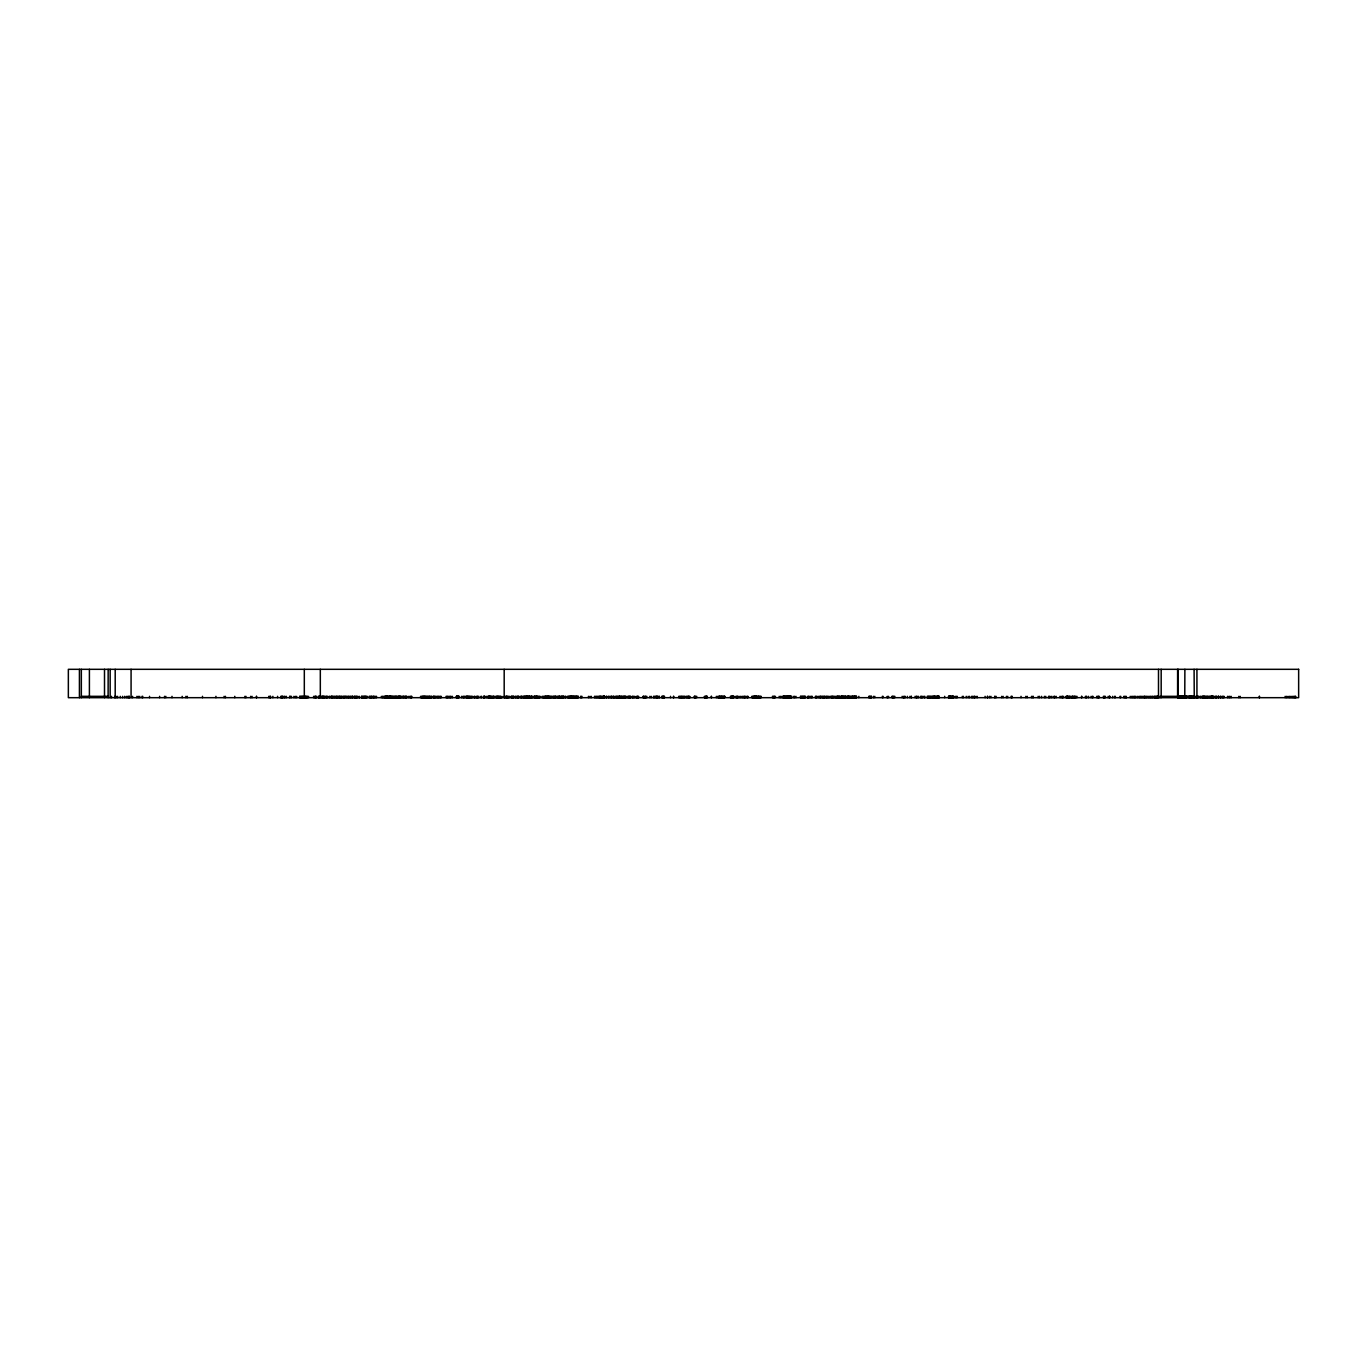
<?xml version="1.0" encoding="UTF-8"?>
<svg xmlns="http://www.w3.org/2000/svg" width="1367" height="1367" viewBox="0 0 1367 1367"><rect width="100%" height="100%" fill="white"/><g stroke="black" fill="none" stroke-linecap="round" stroke-linejoin="round"><path stroke-width="1.5" d="M81.337 696.333L108.164 696.333L108.113 697.683L108.164 669.317M1160.805 696.333L1194.092 696.333M1295.694 696.333L1295.967 697.683M1295.284 696.333L1295.284 697.683M1294.686 696.333L1294.686 697.683M1293.917 696.333L1293.917 697.683M1292.994 696.333L1292.994 697.683M1291.935 696.333L1291.935 697.683M1290.738 696.333L1290.738 697.683M1289.457 696.333L1289.457 697.683M1288.073 696.333L1288.073 697.683M1286.637 696.333L1286.637 697.683M1285.168 696.333L1285.168 697.683M1259.537 696.333L1259.537 697.683M1259.263 696.333L1259.263 697.683M1240.177 696.333L1240.177 697.683M1238.827 696.333L1238.827 697.683M1231.154 696.333L1231.154 697.683M1229.804 696.333L1229.804 697.683M1228.882 696.333L1228.882 697.683M1227.532 696.333L1227.532 697.683M1223.943 696.333L1223.943 697.683M1223.653 696.333L1223.67 697.683M1222.32 696.333L1222.337 697.683M1222.064 696.333L1222.064 697.683M1220.663 696.333L1220.663 697.683M1220.406 696.333L1220.406 697.683M1218.8 696.333L1218.8 697.683M1218.544 696.333L1218.544 697.683M1218.39 696.333L1218.39 697.683M1217.057 696.333L1217.057 697.683M1216.237 696.333L1216.237 697.683M1215.981 696.333L1215.981 697.683M1215.844 696.333L1215.844 697.683M1214.733 696.333L1214.733 697.683M1213.537 696.333L1213.537 697.683M1213.281 696.333L1213.281 697.683M1212.905 696.333L1212.922 697.683M1212.632 696.333L1212.666 697.683M1212.444 696.333L1212.444 697.683M1212.068 696.333L1212.119 697.683M1211.914 696.333L1211.914 697.683M1211.555 696.333L1211.572 697.683M1211.316 696.333L1211.282 697.683M1210.974 696.333L1210.94 697.683L1210.735 696.333M1210.103 696.333L1210.239 697.683M1209.436 696.333L1209.573 697.683M1208.906 696.333L1208.941 697.683M1208.103 696.333L1208.103 697.683M1207.317 696.333L1207.317 697.683M1206.548 696.333L1206.548 697.683M1206.207 696.333L1206.104 697.683M1205.489 696.333L1205.489 697.683M1205.045 696.333L1205.045 697.683M1204.566 696.333L1204.6 697.683M1204.31 696.333L1204.31 697.683M1203.934 696.333L1203.849 697.683M1203.575 696.333L1203.626 697.683M1203.404 696.333L1203.404 697.683M1202.755 696.333L1202.755 697.683M1202.533 696.333L1202.533 697.683M1202.106 696.333L1202.106 697.683M1201.063 696.333L1201.063 697.683M1200.602 696.333L1200.602 697.683M1198.996 696.333L1198.996 697.683L1198.756 696.333M1197.97 696.333L1197.97 697.683M1197.595 696.333L1197.595 697.683M1197.253 696.333L1197.253 697.683M1196.928 669.317L1196.928 697.683L1196.877 696.333M1195.117 696.333L1195.117 697.683M1194.809 696.333L1194.809 697.683M1194.536 696.333L1194.536 697.683M1194.092 669.317L1194.262 697.683M1193.425 696.333L1193.374 697.683M1193.152 696.333L1193.152 697.683M1192.28 696.333L1192.28 697.683M1191.751 696.333L1191.751 697.683M1191.716 696.333L1191.716 697.683M1191.323 696.333L1191.375 697.683M1190.589 696.333L1190.589 697.683M1190.196 696.333L1190.196 697.683M1189.803 696.333L1189.803 697.683M1189.546 696.333L1189.546 697.683M1188.35 696.333L1188.35 697.683M1187.855 696.333L1187.974 697.683M1186.71 696.333L1186.829 697.683M1186.266 696.333L1186.266 697.683M1185.855 696.333L1185.855 697.683M1185.616 696.333L1185.616 697.683M1185.189 696.333L1185.189 697.683M1184.881 669.317L1184.762 697.683M1184.386 696.333L1184.386 697.683M1184.266 696.333L1184.266 697.683M1183.788 697.683L1183.788 696.333L1183.617 697.683M1183.378 696.333L1183.412 697.683M1182.831 696.333L1182.745 697.683L1182.558 696.333M1182.233 696.333L1182.233 697.683M1180.883 696.333L1180.883 697.683M1180.627 696.333L1180.627 697.683M1180.114 696.333L1180.08 697.683M1179.824 696.333L1179.824 697.683M1179.772 697.683L1179.533 696.333L1179.431 697.683M1179.14 696.333L1179.14 697.683M1178.85 696.333L1178.85 697.683M1178.439 696.333L1178.593 697.683M1178.217 669.317L1178.166 697.683M1178.046 696.333L1178.029 697.683M1177.602 669.317L1177.602 697.683M1161.181 669.317L1161.181 697.683M1159.831 696.333L1159.831 697.683M1158.498 669.317L1158.498 697.683M1158.071 696.333L1158.071 697.683M1157.49 696.333L1157.49 697.683M1157.183 696.333L1157.183 697.683M1156.943 696.333L1156.943 697.683M1156.619 696.333L1156.619 697.683M1155.798 696.333L1155.798 697.683M1155.303 696.333L1155.303 697.683M1154.756 696.333L1154.756 697.683M1154.551 696.333L1154.551 697.683M1153.406 696.333L1153.475 697.683M1152.381 696.333L1152.296 697.683M1151.988 696.333L1151.988 697.683M1150.98 696.333L1150.98 697.683M1150.296 696.333L1150.296 697.683M1149.374 696.333L1149.425 697.683M1148.212 696.333L1148.451 697.683M1147.699 696.333L1147.699 697.683M1146.469 696.333L1146.469 697.683M1145.854 696.333L1145.854 697.683M1145.136 696.333L1145.136 697.683M1144.367 696.333L1144.367 697.683M1144.094 696.333L1144.094 697.683M1143.889 696.333L1143.889 697.683M1142.163 696.333L1142.163 697.683M1141.855 696.333L1141.855 697.683M1140.659 696.333L1140.659 697.683M1139.907 696.333L1139.753 697.683M1138.95 696.333L1138.95 697.683M1137.634 696.333L1137.6 697.683M1135.977 696.333L1135.977 697.683M1135.037 696.333L1135.037 697.683M1134.627 696.333L1134.627 697.683M1133.294 696.333L1133.294 697.683M1132.679 696.333L1132.679 697.683M1131.346 696.333L1131.346 697.683M1130.201 696.333L1130.201 697.683M1125.109 696.333L1125.109 697.683M1124.904 696.333L1124.836 697.683M1123.777 696.333L1123.777 697.683M1120.769 696.333L1120.598 697.683M1119.966 696.333L1119.966 697.683M1115.335 696.333L1115.335 697.683M1114.601 696.333L1114.601 697.683M1112.67 696.333L1112.67 697.683M1109.765 696.333L1109.765 697.683M1109.679 696.333L1109.577 697.683M1109.423 696.333L1109.423 697.683M1108.159 696.333L1108.159 697.683M1105.39 696.333L1105.39 697.683M1104.57 696.333L1104.57 697.683M1103.391 696.333L1103.391 697.683M1099.324 696.333L1099.341 697.683M1098.384 696.333L1098.384 697.683M1098.145 696.333L1098.145 697.683M1097.838 696.333L1097.838 697.683M1096.744 696.333L1096.744 697.683M1092.968 696.333L1092.968 697.683M1092.421 696.333L1092.421 697.683M1091.088 696.333L1091.088 697.683M1088.542 696.333L1088.542 697.683M1086.731 696.333L1086.731 697.683M1086.184 696.333L1086.184 697.683M1085.381 696.333L1085.381 697.683M1081.844 696.333L1081.844 697.683M1081.502 696.333L1081.502 697.683M1076.974 696.333L1076.974 697.683M1075.932 696.333L1075.932 697.683M1075.658 696.333L1075.658 697.683M1074.718 696.333L1074.718 697.683M1074.342 696.333L1074.342 697.683M1074.137 696.333L1074.137 697.683M1073.573 696.333L1073.573 697.683M1072.77 696.333L1072.77 697.683M1072.497 696.333L1072.497 697.683M1072.309 696.333L1072.309 697.683M1070.566 696.333L1070.6 697.683M1069.848 696.333L1069.848 697.683M1069.575 696.333L1069.575 697.683M1069.097 696.333L1069.097 697.683M1068.464 696.333L1068.464 697.683M1067.917 696.333L1068.071 697.683M1067.73 696.333L1067.73 697.683M1067.473 696.333L1067.473 697.683M1067.285 696.333L1067.285 697.683M1066.79 696.333L1066.79 697.683M1066.414 696.333L1066.209 697.683M1066.123 696.333L1066.123 697.683M1063.629 696.333L1063.629 697.683M1062.501 696.333L1062.501 697.683M1062.244 696.333L1062.244 697.683M1061.151 696.333L1061.151 697.683M1059.938 696.333L1059.938 697.683M1056.161 696.333L1056.161 697.683M1054.777 696.333L1054.777 697.683M1054.538 696.333L1054.538 697.683M1053.154 696.333L1053.154 697.683M1051.377 696.333L1051.377 697.683M1049.959 696.333L1049.959 697.683M1049.275 696.333L1049.275 697.683M1048.574 696.333L1048.574 697.683M1045.755 696.333L1045.755 697.683M1044.388 696.333L1044.388 697.683M1041.603 696.333L1041.603 697.683M1039.518 696.333L1039.518 697.683M1038.151 696.333L1038.151 697.683M1033.127 696.333L1033.127 697.683M1032.888 696.333L1032.888 697.683M1031.521 696.333L1031.521 697.683M1027.215 696.333L1027.215 697.683M1025.848 696.333L1025.848 697.683M1021.029 696.333L1021.029 697.683M1012.058 696.333L1012.058 697.683M1011.802 696.333L1011.802 697.683M1011.067 696.333L1011.067 697.683M1007.718 696.333L1007.718 697.683M1006.437 696.333L1006.437 697.683M1003.105 696.333L1003.105 697.683M1001.703 696.333L1001.703 697.683M996.099 696.333L996.099 697.683M994.988 696.333L994.988 697.683M994.766 696.333L994.766 697.683M990.938 696.333L990.938 697.683M989.571 696.333L989.571 697.683M987.64 696.333L987.64 697.683M987.384 696.333L987.384 697.683M985.111 696.333L985.111 697.683M977.183 696.333L977.302 697.683M975.901 696.333L975.901 697.683M974.534 696.333L974.534 697.683M974.415 696.333L974.415 697.683M973.031 696.333L973.031 697.683M972.86 696.333L972.86 697.683M971.544 696.333L971.544 697.683M969.545 696.333L969.545 697.683M968.161 696.333L968.161 697.683M966.23 696.333L966.23 697.683M963.393 696.333L963.393 697.683M962.3 696.333L962.3 697.683M957.259 696.333L957.259 697.683M956.131 696.333L956.131 697.683M955.875 696.333L955.875 697.683M954.029 696.333L954.063 697.683M953.38 696.333L953.551 697.683M953.295 696.333L953.295 697.683M953.004 696.333L953.072 697.683M952.577 696.333L952.611 697.683M952.491 696.333L952.491 697.683M952.167 696.333L951.996 697.683L951.74 696.333M951.535 697.683L951.398 696.333L951.124 697.683M951.005 696.333L951.005 697.683M950.646 696.333L950.68 697.683M950.492 696.333L950.458 697.683M950.031 696.333L950.031 697.683M949.894 696.333L949.945 697.683M949.638 696.333L949.604 697.683M949.245 696.333L949.228 697.683M948.92 696.333L948.937 697.683M948.698 696.333L948.561 697.683L948.527 696.333M944.682 696.333L944.682 697.683M939.214 696.333L939.214 697.683M939.009 696.333L939.009 697.683M938.77 696.333L938.702 697.683M938.309 696.333L938.309 697.683M938.172 696.333L938.172 697.683M937.899 696.333L937.899 697.683M937.506 696.333L937.454 697.683M937.181 696.333L937.266 697.683M937.113 696.333L937.113 697.683M936.788 697.683L936.617 696.333L936.327 697.683M935.934 696.333L935.814 697.683L935.677 696.333M934.652 696.333L934.601 697.683M934.567 696.333L934.567 697.683M934.174 696.333L934.174 697.683M933.934 696.333L933.934 697.683M933.541 696.333L933.576 697.683M933.251 696.333L933.285 697.683M932.687 696.333L932.687 697.683M932.345 696.333L932.465 697.683M931.781 696.333L931.816 697.683M931.337 696.333L931.405 697.683M930.483 696.333L930.483 697.683M930.209 696.333L930.209 697.683M929.577 696.333L929.577 697.683M929.133 696.333L929.167 697.683M928.671 696.333L928.62 697.683M928.108 696.333L928.108 697.683M927.817 696.333L927.817 697.683M927.219 696.333L927.219 697.683M924.844 696.333L924.844 697.683M924.058 696.333L924.297 697.683M922.896 696.333L922.708 697.683M921.888 696.333L921.888 697.683M921.358 696.333L921.358 697.683M920.538 696.333L920.538 697.683M918.487 696.333L918.487 697.683M917.086 696.333L917.086 697.683M916.881 696.333L916.881 697.683M916.266 696.333L916.266 697.683M915.104 696.333L915.104 697.683M911.328 696.333L911.328 697.683M911.225 696.333L911.225 697.683M909.926 696.333L909.875 697.683M907.363 696.333L907.363 697.683M905.005 696.333L905.005 697.683M904.732 696.333L904.732 697.683M902.169 696.333L902.169 697.683M894.804 696.333L894.804 697.683M894.138 696.333L894.138 697.683M893.386 696.333L893.386 697.683M892.959 696.333L892.959 697.683M892.395 696.333L892.395 697.683M891.985 696.333L891.985 697.683M888.55 696.333L888.67 697.683M883.065 696.333L883.065 697.683M882.33 696.333L882.399 697.683M874.795 696.333L874.795 697.683M873.445 696.333L873.445 697.683M871.411 696.333L871.411 697.683M871.326 696.333L871.138 697.683M870.642 696.333L870.642 697.683M870.164 696.333L870.061 697.683L869.788 696.333M869.292 696.333L869.292 697.683M868.814 696.333L868.797 697.683M858.852 696.333L858.852 697.683M856.579 696.333L856.579 697.683M856.272 696.333L856.272 697.683M856.015 696.333L856.015 697.683M855.229 696.333L855.229 697.683M854.922 696.333L854.922 697.683M854.819 696.333L854.819 697.683M854.392 696.333L854.392 697.683M854.255 696.333L854.255 697.683M853.862 696.333L853.862 697.683M853.469 696.333L853.469 697.683M853.042 696.333L853.042 697.683M852.666 696.333L852.666 697.683M852.444 696.333L852.393 697.683M852.119 696.333L852.119 697.683M851.761 696.333L851.778 697.683M851.265 696.333L851.316 697.683M850.735 697.683L850.599 696.333L850.479 697.683M850.103 696.333L850.086 697.683M849.608 696.333L849.693 697.683M849.232 696.333L849.232 697.683M848.873 696.333L848.975 697.683M848.599 696.333L848.599 697.683L848.446 696.333M848.087 696.333L848.087 697.683M847.813 696.333L847.796 697.683M847.625 696.333L847.489 697.683M847.267 696.333L847.267 697.683M846.378 696.333L846.378 697.683M845.746 696.333L845.746 697.683M845.66 696.333L845.66 697.683M845.25 696.333L845.25 697.683L844.994 696.333M844.345 696.333L844.345 697.683M844.14 696.333L844.14 697.683M843.832 696.333L843.883 697.683M843.524 696.333L843.627 697.683M843.063 696.333L843.063 697.683M842.67 696.333L842.67 697.683M842.397 696.333L842.397 697.683M842.14 696.333L842.277 697.683M841.833 696.333L842.004 697.683M841.491 696.333L841.491 697.683M841.423 696.333L841.423 697.683M841.047 697.683L840.961 696.333L840.825 697.683M839.577 696.333L839.714 697.683M839.287 696.333L839.287 697.683M838.962 696.333L838.962 697.683M838.723 696.333L838.842 697.683M838.091 696.333L838.056 697.683M837.954 696.333L837.954 697.683M837.578 696.333L837.578 697.683M837.373 696.333L837.373 697.683M836.689 696.333L836.689 697.683M835.22 696.333L835.22 697.683M834.195 696.333L834.16 697.683M833.853 696.333L833.87 697.683M833.169 696.333L833.169 697.683M832.52 696.333L832.52 697.683M832.213 696.333L832.213 697.683M831.802 696.333L831.802 697.683M831.426 696.333L831.426 697.683M830.333 696.333L830.077 697.683M829.803 696.333L829.803 697.683M828.368 696.333L828.522 697.683M827.872 696.333L827.872 697.683M827.018 696.333L827.018 697.683M826.779 696.333L826.779 697.683M826.027 696.333L826.027 697.683M825.155 696.333L825.155 697.683M824.404 696.333L824.404 697.683M823.617 696.333L823.737 697.683M822.78 696.333L822.78 697.683M822.404 696.333L822.404 697.683M821.345 696.333L821.345 697.683L821.071 696.333M820.337 696.333L820.337 697.683M820.063 696.333L820.063 697.683M819.756 696.333L819.807 697.683M818.457 696.333L818.457 697.683M816.97 696.333L816.97 697.683M816.731 696.333L816.731 697.683M815.877 696.333L815.877 697.683M815.381 696.333L815.381 697.683M812.306 696.333L812.306 697.683M811.297 696.333L811.297 697.683M810.956 696.333L810.956 697.683M809.811 696.333L809.811 697.683M808.854 696.333L808.854 697.683M808.444 696.333L808.444 697.683M805.539 696.333L805.539 697.683M804.804 696.333L804.804 697.683M804.633 696.333L804.633 697.683M804.189 696.333L804.189 697.683M803.488 696.333L803.488 697.683M803.283 696.333L803.283 697.683M802.583 696.333L802.583 697.683M802.224 696.333L802.224 697.683M801.763 696.333L801.763 697.683M801.233 696.333L801.233 697.683M800.772 696.333L800.772 697.683M800.413 696.333L800.413 697.683M795.953 696.333L795.953 697.683M794.603 696.333L794.603 697.683M793.749 696.333L793.749 697.683M791.801 696.333L791.801 697.683M791.168 696.333L791.168 697.683M790.98 696.333L790.98 697.683M790.587 696.333L790.587 697.683L790.229 696.333M790.177 696.333L790.041 697.683M789.801 696.333L789.801 697.683M789.511 696.333L789.494 697.683M789.323 696.333L789.323 697.683M788.793 696.333L788.793 697.683M788.588 696.333L788.588 697.683M788.281 696.333L788.212 697.683M788.178 696.333L788.007 697.683L787.665 696.333M787.409 696.333L787.409 697.683L787.102 696.333M786.914 696.333L786.845 697.683M786.708 697.683L786.503 696.333L786.384 697.683M786.179 696.333L786.059 697.683M785.905 696.333L785.735 697.683M785.564 696.333L785.547 697.683M785.222 696.333L785.222 697.683M784.931 696.333L784.983 697.683M784.504 696.333L784.726 697.683M784.231 696.333L784.231 697.683M784.06 696.333L784.06 697.683M783.701 696.333L783.701 697.683M783.428 696.333L783.428 697.683M783.103 696.333L783.24 697.683M782.881 696.333L782.881 697.683M781.856 696.333L781.856 697.683M780.54 696.333L780.54 697.683M779.19 696.333L779.19 697.683M775.397 696.333L775.397 697.683M774.457 696.333L774.457 697.683M774.149 696.333L774.149 697.683M773.807 696.333L773.807 697.683M773.107 696.333L773.107 697.683M772.458 696.333L772.458 697.683M760.992 696.333L760.975 697.683M760.787 696.333L760.787 697.683M760.069 696.333L760.069 697.683M759.556 696.333L759.454 697.683M758.958 696.333L758.958 697.683M758.719 696.333L758.719 697.683M758.565 696.333L758.463 697.683M758.019 697.683L758.104 696.333L757.728 697.683M757.455 696.333L757.455 697.683M757.096 696.333L757.096 697.683M756.754 696.333L756.754 697.683M756.464 696.333L756.464 697.683M756.173 696.333L756.224 697.683M755.951 696.333L755.951 697.683M755.609 696.333L755.609 697.683M755.216 696.333L755.216 697.683M755.011 696.333L755.011 697.683M754.772 696.333L754.772 697.683M754.362 696.333L754.362 697.683M754.294 696.333L754.294 697.683M753.217 696.333L753.217 697.683M753.029 696.333L752.961 697.683M752.773 696.333L752.773 697.683M751.765 696.333L751.765 697.683M747.988 696.333L748.039 697.683M747.51 696.333L747.51 697.683M746.707 696.333L746.775 697.683M745.476 696.333L745.476 697.683M744.793 696.333L744.793 697.683M744.434 696.333L744.434 697.683M743.665 696.333L743.665 697.683M742.742 696.333L742.742 697.683M741.82 696.333L741.82 697.683M740.453 696.333L740.384 697.683M739.137 696.333L739.137 697.683M738.043 696.333L738.043 697.683M737.377 696.333L737.377 697.683M737.189 696.333L737.189 697.683M736.505 696.333L736.505 697.683M735.856 696.333L735.856 697.683M734.028 696.333L733.891 697.683M733.618 696.333L733.635 697.683M733.464 696.333L733.259 697.683M733.02 696.333L733.02 697.683M732.746 696.333L732.678 697.683M732.439 696.333L732.456 697.683M732.114 696.333L732.148 697.683M731.943 696.333L731.943 697.683M731.721 696.333L731.721 697.683M731.482 696.333L731.482 697.683M730.764 696.333L730.764 697.683M730.422 696.333L730.422 697.683M724.954 696.333L724.8 697.683M724.493 696.333L724.493 697.683M724.322 696.333L724.322 697.683M723.98 696.333L723.98 697.683M723.553 696.333L723.604 697.683M723.143 696.333L723.143 697.683M722.511 696.333L722.511 697.683M722.254 697.683L722.254 696.333L721.981 697.683M721.759 696.333L721.759 697.683M721.503 696.333L721.503 697.683M721.178 696.333L721.178 697.683M720.802 696.333L720.802 697.683M720.375 696.333L720.375 697.683M719.896 696.333L719.896 697.683M719.657 696.333L719.657 697.683M719.367 696.333L719.452 697.683M718.974 696.333L718.82 697.683M718.649 696.333L718.478 697.683M717.692 696.333L717.692 697.683M716.342 696.333L716.342 697.683M711.541 696.333L711.541 697.683M711.216 696.333L711.216 697.683M707.217 696.333L707.217 697.683M706.944 696.333L706.944 697.683M706.619 696.333L706.619 697.683M706.449 696.333L706.449 697.683M705.833 696.333L705.85 697.683M705.594 696.333L705.594 697.683M705.252 696.333L705.252 697.683M696.709 696.333L696.709 697.683M695.854 696.333L695.854 697.683M695.359 696.333L695.359 697.683M694.914 696.333L694.914 697.683M694.504 696.333L694.504 697.683M694.282 696.333L694.282 697.683M689.925 697.683L689.703 696.333L689.669 697.683M689.241 696.333L689.241 697.683M688.558 696.333L688.558 697.683M688.267 696.333L688.336 697.683M688.028 696.333L688.028 697.683M687.225 696.333L687.225 697.683M686.695 696.333L686.695 697.683M685.841 696.333L685.841 697.683M684.696 696.333L684.696 697.683M684.115 696.333L684.115 697.683M683.671 696.333L683.671 697.683M682.851 696.333L682.851 697.683M682.543 696.333L682.543 697.683M681.535 696.333L681.535 697.683M681.176 696.333L681.176 697.683M680.834 696.333L680.834 697.683M680.134 696.333L680.134 697.683M679.519 696.333L679.519 697.683M678.716 696.333L678.716 697.683M673.743 696.333L673.743 697.683M673.435 696.333L673.435 697.683M670.513 696.333L670.513 697.683M664.482 696.333L664.482 697.683M664.208 696.333L664.208 697.683M663.559 696.333L663.559 697.683M663.234 696.333L663.234 697.683M662.995 696.333L662.995 697.683M662.858 696.333L662.858 697.683M662.192 696.333L662.192 697.683M661.884 696.333L661.884 697.683M659.355 696.333L659.355 697.683M659.048 696.333L659.048 697.683M658.005 696.333L658.005 697.683M657.664 696.333L657.664 697.683M657.322 697.683L657.322 696.333L657.066 697.683M656.638 696.333L656.638 697.683M656.416 696.333L656.416 697.683M656.006 696.333L655.784 697.683L655.716 696.333M654.861 696.333L654.861 697.683M654.178 696.333L654.178 697.683M653.511 696.333L653.511 697.683M651.239 696.333L651.239 697.683M649.855 696.333L649.855 697.683M646.796 696.333L646.796 697.683M645.993 696.333L645.993 697.683M645.446 696.333L645.446 697.683M645.002 696.333L645.002 697.683M643.635 696.333L643.635 697.683M643.344 696.333L643.259 697.683M643.156 696.333L643.156 697.683M637.876 696.333L637.876 697.683M637.466 696.333L637.466 697.683M637.107 696.333L636.971 697.683M634.168 696.333L634.168 697.683M633.861 696.333L633.861 697.683M632.784 696.333L632.784 697.683M632.579 696.333L632.579 697.683M630.905 696.333L630.905 697.683M630.443 696.333L630.443 697.683M629.828 696.333L629.828 697.683M629.555 696.333L629.555 697.683M629.059 696.333L629.179 697.683M628.615 696.333L628.615 697.683M628.137 696.333L627.914 697.683M627.111 696.333L627.094 697.683M625.915 696.333L626.137 697.683M625.454 696.333L625.454 697.683M625.095 696.333L625.095 697.683M624.651 696.333L624.651 697.683M624.309 696.333L624.309 697.683M623.933 696.333L623.933 697.683M622.993 696.333L622.993 697.683M622.703 696.333L622.703 697.683M621.729 696.333L621.848 697.683M621.404 696.333L621.404 697.683M621.131 696.333L621.131 697.683M620.362 696.333L620.413 697.683M620.054 696.333L620.054 697.683M619.764 696.333L619.764 697.683M619.49 696.333L619.49 697.683M619.217 696.333L619.148 697.683M618.14 696.333L618.14 697.683M617.867 696.333L617.867 697.683M617.269 696.333L617.235 697.683M616.671 696.333L616.671 697.683M616.124 696.333L616.124 697.683M615.816 696.333L615.816 697.683M613.561 696.333L613.561 697.683M613.236 696.333L613.236 697.683M613.014 696.333L613.014 697.683M611.886 696.333L611.886 697.683M611.442 696.333L611.442 697.683M611.271 696.333L611.271 697.683M610.143 696.333L610.143 697.683M609.819 696.333L609.819 697.683M608.349 696.333L608.349 697.683M608.161 696.333L608.161 697.683M606.555 696.333L606.555 697.683M606.47 696.333L606.47 697.683M604.88 696.333L604.949 697.683M604.522 696.333L604.795 697.683M604.299 696.333L604.351 697.683M604.094 696.333L604.094 697.683M603.872 696.333L603.872 697.683M603.53 696.333L603.53 697.683M603.103 696.333L603.155 697.683M603.001 696.333L603.001 697.683M602.727 696.333L602.522 697.683M601.48 696.333L601.446 697.683M600.609 696.333L600.609 697.683M600.421 696.333L600.421 697.683M599.805 696.333L599.805 697.683M599.395 696.333L599.395 697.683M599.071 696.333L599.071 697.683M598.233 696.333L598.233 697.683M597.687 696.333L597.687 697.683M596.713 696.333L596.713 697.683M596.063 696.333L596.063 697.683M595.243 696.333L595.243 697.683M594.508 696.333L594.508 697.683M591.313 696.333L591.313 697.683M589.997 696.333L589.997 697.683M588.442 696.333L588.442 697.683M581.949 696.333L581.949 697.683M581.231 696.333L581.231 697.683M580.616 696.333L580.616 697.683M578.292 696.333L578.207 697.683M577.985 696.333L577.985 697.683M577.626 696.333L577.626 697.683M576.994 696.333L577.062 697.683M576.737 696.333L576.737 697.683M576.43 696.333L576.481 697.683M576.037 696.333L576.003 697.683M575.729 696.333L575.729 697.683M575.456 696.333L575.456 697.683M574.841 696.333L574.858 697.683M574.396 696.333L574.396 697.683M574.072 696.333L574.072 697.683M573.918 696.333L573.918 697.683M573.354 696.333L573.269 697.683M573.132 696.333L573.132 697.683M572.876 696.333L572.876 697.683M572.38 696.333L572.38 697.683M572.072 696.333L572.072 697.683M571.799 696.333L571.799 697.683M571.662 696.333L571.662 697.683M571.457 696.333L571.423 697.683M571.116 696.333L571.116 697.683M570.671 696.333L570.671 697.683M570.5 696.333L570.5 697.683M570.073 696.333L570.295 697.683M569.868 696.333L569.868 697.683M569.578 696.333L569.731 697.683M569.082 696.333L569.082 697.683M568.484 696.333L568.484 697.683M567.971 696.333L567.971 697.683M567.732 696.333L567.732 697.683M565.801 696.333L565.801 697.683M565.63 696.333L565.63 697.683M564.4 696.333L564.4 697.683M563.58 696.333L563.58 697.683M563.392 696.333L563.341 697.683M563.033 696.333L563.033 697.683M562.794 696.333L562.794 697.683M562.64 696.333L562.64 697.683M562.042 696.333L561.991 697.683M561.512 696.333L561.547 697.683M561.307 696.333L561.359 697.683M560.863 696.333L560.829 697.683M560.111 696.333L560.333 697.683M559.513 696.333L559.65 697.683M559.479 696.333L559.479 697.683M559.171 696.333L559.171 697.683M558.59 696.333L558.59 697.683M558.351 696.333L558.351 697.683M557.565 696.333L557.565 697.683M556.984 696.333L557.07 697.683M556.113 696.333L556.113 697.683M555.668 696.333L555.703 697.683M555.378 696.333L555.378 697.683M555.07 696.333L555.002 697.683M554.489 696.333L554.592 697.683M554.165 696.333L554.233 697.683M553.515 696.333L553.515 697.683M553.191 696.333L553.139 697.683M552.49 696.333L552.49 697.683M551.482 696.333L551.482 697.683M551.14 696.333L551.004 697.683M550.593 696.333L550.593 697.683M549.927 696.333L549.978 697.683M549.056 696.333L549.107 697.683M548.936 696.333L548.714 697.683L548.577 696.333M548.338 696.333L548.252 697.683M547.877 696.333L548.116 697.683M547.62 696.333L547.62 697.683M547.33 696.333L547.483 697.683M547.09 696.333L547.176 697.683M546.612 696.333L546.612 697.683M546.151 696.333L546.151 697.683L545.963 696.333M545.775 696.333L545.775 697.683M545.33 696.333L545.33 697.683M545.074 696.333L545.16 697.683M544.579 696.333L544.579 697.683M543.126 696.333L543.126 697.683M542.579 696.333L542.46 697.683M540.905 696.333L540.939 697.683M539.213 696.333L539.213 697.683M538.53 696.333L538.53 697.683M537.88 696.333L537.88 697.683M537.59 696.333L537.641 697.683M537.111 696.333L537.111 697.683M536.838 696.333L536.838 697.683M536.616 696.333L536.496 697.683M536.291 696.333L536.342 697.683M535.881 696.333L535.881 697.683L535.779 696.333M535.198 696.333L535.198 697.683M534.873 696.333L534.873 697.683M534.531 696.333L534.531 697.683M534.429 696.333L534.429 697.683M533.728 696.333L533.728 697.683M532.669 696.333L532.669 697.683M531.968 696.333L531.968 697.683M531.643 696.333L531.643 697.683M531.37 696.333L531.37 697.683M531.131 696.333L531.131 697.683M530.755 696.333L530.755 697.683M530.071 696.333L530.071 697.683M529.61 696.333L529.61 697.683M529.49 696.333L529.49 697.683M529.183 696.333L529.268 697.683M528.909 696.333L528.909 697.683M528.516 696.333L528.516 697.683M528.311 696.333L528.311 697.683M527.662 696.333L527.662 697.683M527.406 696.333L527.406 697.683M527.235 696.333L527.235 697.683M526.978 696.333L526.978 697.683M526.585 696.333L526.585 697.683M526.227 696.333L526.227 697.683M526.039 696.333L526.039 697.683M525.782 696.333L525.782 697.683M525.543 696.333L525.543 697.683M524.86 696.333L524.843 697.683M524.432 696.333L524.432 697.683M524.193 696.333L524.193 697.683M523.869 696.333L523.869 697.683M523.458 696.333L523.578 697.683M522.519 696.333L522.519 697.683M521.75 696.333L521.818 697.683M521.476 696.333L521.476 697.683M521.083 696.333L521.083 697.683M520.4 696.333L520.4 697.683M518.982 696.333L518.982 697.683M518.383 696.333L518.383 697.683M518.093 696.333L518.093 697.683M517.785 696.333L517.785 697.683M517.495 696.333L517.495 697.683M516.453 696.333L516.436 697.683M515.786 696.333L515.786 697.683M515.274 696.333L515.274 697.683M513.924 696.333L513.924 697.683M513.582 696.333L513.582 697.683M513.326 696.333L513.326 697.683M512.54 696.333L512.728 697.683M512.386 696.333L512.3 697.683M511.771 696.333L511.771 697.683M511.497 696.333L511.497 697.683M511.036 696.333L511.036 697.683M509.344 696.333L509.344 697.683M508.729 696.333L508.592 697.683M507.943 696.333L507.926 697.683M507.379 696.333L507.379 697.683M506.969 696.333L506.969 697.683M506.627 696.333L506.627 697.683M506.525 696.333L506.525 697.683M505.927 696.333L505.927 697.683M505.346 696.333L505.26 697.683M504.32 696.333L504.32 697.683M504.184 669.317L504.184 697.683M500.442 696.333L500.442 697.683M500.083 696.333L500.083 697.683M499.861 696.333L499.861 697.683M499.092 696.333L499.092 697.683M498.716 696.333L498.716 697.683M498.306 697.683L498.306 696.333L498.101 697.683M497.776 696.333L497.776 697.683M497.554 696.333L497.554 697.683M496.956 696.333L496.956 697.683M496.836 696.333L496.836 697.683M496.392 696.333L496.392 697.683M495.469 696.333L495.469 697.683M494.341 696.333L494.495 697.683M493.812 696.333L493.812 697.683M493.436 696.333L493.436 697.683M493.145 696.333L493.145 697.683M491.83 696.333L491.915 697.683M491.368 696.333L491.368 697.683M490.873 696.333L491.112 697.683M490.463 696.333L490.445 697.683M490.104 696.333L490.104 697.683M489.847 696.333L489.813 697.683M489.608 696.333L489.489 697.683M489.335 696.333L489.266 697.683M489.078 696.333L488.89 697.683M488.754 696.333L488.754 697.683M488.549 696.333L488.549 697.683M488.139 696.333L488.104 697.683M487.25 696.333L487.25 697.683M486.208 696.333L486.208 697.683M484.858 696.333L484.858 697.683M484.448 696.333L484.448 697.683M484.26 696.333L484.26 697.683M483.867 696.333L483.867 697.683M483.593 696.333L483.593 697.683M481.645 696.333L481.645 697.683M480.894 696.333L480.894 697.683M478.826 696.333L478.826 697.683M478.023 696.333L478.023 697.683M477.425 696.333L477.425 697.683M477.015 696.333L477.168 697.683M474.195 696.333L474.195 697.683M472.657 696.333L472.794 697.683M471.735 696.333L471.735 697.683M471.307 696.333L471.307 697.683M470.402 696.333L470.402 697.683M469.975 696.333L469.975 697.683M469.547 696.333L469.547 697.683M468.984 696.333L468.984 697.683M468.539 696.333L468.539 697.683M468.249 696.333L468.249 697.683M467.582 696.333L467.651 697.683M467.377 696.333L467.429 697.683M467.206 696.333L467.206 697.683M466.506 696.333L466.506 697.683M466.215 696.333L466.096 697.683L466.01 696.333M464.934 696.333L464.934 697.683M464.284 696.333L464.148 697.683M463.379 696.333L463.379 697.683M462.883 696.333L462.883 697.683M461.533 696.333L461.533 697.683M459.141 696.333L459.056 697.683L458.919 696.333M458.526 696.333L458.611 697.683M458.355 696.333L458.235 697.683M457.894 696.333L457.979 697.683M457.586 696.333L457.791 697.683M457.347 696.333L457.552 697.683M457.039 696.333L457.142 697.683M456.715 696.333L456.732 697.683M456.493 696.333L456.51 697.683M456.339 696.333L456.236 697.683M452.409 696.333L452.409 697.683M451.059 696.333L451.059 697.683M450.7 696.333L450.597 697.683M449.743 696.333L449.743 697.683M448.94 696.333L448.94 697.683M448.051 696.333L448.051 697.683M447.47 696.333L447.47 697.683M446.701 696.333L446.701 697.683M446.103 696.333L446.103 697.683M441.285 696.333L441.285 697.683M440.362 696.333L440.362 697.683M439.918 696.333L439.918 697.683M439.012 696.333L439.012 697.683M438.397 696.333L438.397 697.683M437.662 696.333L437.662 697.683M437.047 696.333L437.047 697.683M436.039 696.333L436.039 697.683M435.646 696.333L435.646 697.683M434.603 696.333L434.689 697.683M434.279 696.333L434.279 697.683M433.8 696.333L433.8 697.683M433.339 696.333L433.339 697.683M433.014 696.333L433.014 697.683M431.408 696.333L431.408 697.683M431.34 696.333L431.34 697.683M430.332 696.333L430.332 697.683M429.426 696.333L429.426 697.683M429.204 696.333L429.204 697.683M428.589 696.333L428.589 697.683M428.076 696.333L428.076 697.683M427.375 696.333L427.375 697.683M427.119 696.333L427.119 697.683M426.248 696.333L426.248 697.683M426.196 696.333L426.196 697.683M425.376 696.333L425.376 697.683M425.222 696.333L425.222 697.683M424.676 696.333L424.676 697.683M424.351 696.333L424.351 697.683M424.078 696.333L424.078 697.683M423.616 696.333L423.514 697.683M423.36 696.333L423.326 697.683M422.847 696.333L423.001 697.683M422.335 696.333L422.335 697.683M421.993 696.333L421.976 697.683M421.959 697.683L421.72 696.333L421.651 697.683M420.558 696.333L420.558 697.683M411.723 696.333L411.723 697.683M411.467 696.333L411.467 697.683M410.373 696.333L410.373 697.683M410.032 696.333L410.1 697.683M408.75 696.333L408.75 697.683M406.905 696.333L406.905 697.683M406.546 696.333L406.546 697.683M405.948 696.333L405.948 697.683M405.623 696.333L405.623 697.683M405.196 696.333L405.35 697.683M404.598 696.333L404.615 697.683M403.88 696.333L403.88 697.683M403.47 696.333L403.47 697.683L403.248 696.333M402.547 696.333L402.547 697.683M401.83 696.333L401.83 697.683M400.89 696.333L400.89 697.683M400.787 696.333L400.787 697.683M400.377 696.333L400.377 697.683M399.83 696.333L399.83 697.683M399.54 696.333L399.711 697.683M399.198 696.333L399.198 697.683M399.079 696.333L399.079 697.683M398.241 696.333L398.139 697.683M397.985 696.333L397.985 697.683M397.25 696.333L397.284 697.683M396.259 696.333L396.259 697.683M395.849 696.333L395.849 697.683M395.678 696.333L395.678 697.683M395.166 696.333L394.96 697.683M394.448 696.333L394.328 697.683M393.73 696.333L393.73 697.683M392.927 696.333L392.927 697.683M392.756 696.333L392.893 697.683M392.602 696.333L392.602 697.683M391.577 696.333L391.68 697.683M391.338 696.333L391.304 697.683M390.996 696.333L390.996 697.683M390.825 696.333L390.825 697.683M390.535 696.333L390.535 697.683M390.244 696.333L390.244 697.683M389.92 696.333L389.971 697.683M389.732 696.333L389.732 697.683M389.39 696.333L389.458 697.683M389.134 696.333L389.134 697.683M388.911 696.333L388.911 697.683M388.365 696.333L388.604 697.683M387.938 696.333L387.784 697.683M387.75 696.333L387.75 697.683M387.391 696.333L387.357 697.683M387.066 696.333L387.066 697.683M386.929 696.333L386.929 697.683M386.553 696.333L386.571 697.683M386.331 696.333L386.331 697.683M386.007 696.333L386.007 697.683M385.545 696.333L385.545 697.683M385.289 696.333L385.289 697.683M385.05 696.333L385.05 697.683M384.742 696.333L384.742 697.683M384.059 696.333L383.905 697.683M383.05 696.333L383.016 697.683M382.657 696.333L382.657 697.683M381.359 696.333L381.308 697.683M376.54 696.333L376.54 697.683M375.72 696.333L375.72 697.683M374.814 696.333L374.814 697.683M374.028 696.333L374.028 697.683M373.721 696.333L373.721 697.683M373.533 696.333L373.533 697.683M372.268 696.333L372.268 697.683M371.909 696.333L371.909 697.683M371.568 696.333L371.568 697.683M370.918 696.333L370.918 697.683M370.542 696.333L370.542 697.683M369.603 696.333L369.739 697.683M369.158 696.333L369.158 697.683M367.108 696.333L367.108 697.683M366.732 696.333L366.732 697.683M366.031 696.333L366.031 697.683M365.382 696.333L365.382 697.683M365.211 696.333L365.109 697.683M364.75 696.333L364.75 697.683M364.305 696.333L364.305 697.683M363.861 696.333L363.861 697.683M363.126 696.333L363.178 697.683M362.973 696.333L362.99 697.683M362.187 696.333L362.187 697.683M361.828 696.333L361.828 697.683M361.486 696.333L361.486 697.683M357.932 696.333L357.932 697.683M357.197 696.333L357.197 697.683M355.984 696.333L355.984 697.683M355.779 696.333L355.779 697.683M354.976 696.333L354.976 697.683M354.429 696.333L354.429 697.683M354.156 696.333L354.156 697.683M352.789 696.333L352.959 697.683M352.549 696.333L352.566 697.683M352.327 696.333L352.327 697.683M351.49 696.333L351.609 697.683M350.806 696.333L350.806 697.683M350.106 696.333L350.106 697.683M349.832 696.333L349.832 697.683M348.773 696.333L348.773 697.683M348.431 696.333L348.431 697.683M347.696 696.333L347.696 697.683M346.962 696.333L346.962 697.683M346.193 696.333L346.193 697.683M345.851 696.333L345.663 697.683L345.509 696.333M344.501 696.333L344.501 697.683M344.176 696.333L344.176 697.683M343.117 696.333L343.083 697.683M342.246 696.333L342.246 697.683M341.579 696.333L341.579 697.683M341.186 696.333L341.186 697.683M340.229 696.333L340.366 697.683M340.093 696.333L340.212 697.683M339.563 696.333L339.614 697.683M339.187 696.333L339.255 697.683M338.384 696.333L338.384 697.683M337.871 696.333L337.871 697.683M337.171 696.333L337.153 697.683M336.846 696.333L336.846 697.683M336.333 696.333L336.333 697.683M335.906 696.333L335.889 697.683M335.052 696.333L335.052 697.683M334.625 696.333L334.625 697.683M333.753 696.333L333.753 697.683M333.172 696.333L333.172 697.683M332.523 696.333L332.454 697.683M332.113 696.333L332.113 697.683M331.754 696.333L331.754 697.683M331.515 696.333L331.515 697.683M331.07 696.333L331.07 697.683M330.011 696.333L330.011 697.683M329.413 696.333L329.413 697.683M327.977 696.333L327.977 697.683M327.174 696.333L327.174 697.683M326.764 696.333L326.764 697.683M326.2 696.333L326.235 697.683M325.688 696.333L325.688 697.683M324.68 696.333L324.68 697.683M324.252 696.333L324.252 697.683M323.671 696.333L323.671 697.683M323.296 696.333L323.296 697.683M322.937 696.333L322.937 697.683M322.749 696.333L322.834 697.683M322.356 696.333L322.458 697.683M321.809 696.333L321.809 697.683M321.228 696.333L321.194 697.683M320.322 669.317L320.322 697.683M319.827 696.333L319.827 697.683M319.434 696.333L319.434 697.683M319.417 696.333L319.417 697.683M318.562 696.333L318.562 697.683M318.238 696.333L318.238 697.683M316.102 696.333L316.136 697.683M315.999 696.333L315.999 697.683M315.726 696.333L315.726 697.683M315.179 696.333L315.179 697.683M314.581 696.333L314.495 697.683M313.607 696.333L313.607 697.683M308.532 696.333L308.532 697.683M307.353 696.333L307.353 697.683M307.148 696.333L307.148 697.683M306.396 696.333L306.447 697.683M305.969 696.333L305.969 697.683M305.507 696.333L305.507 697.683M305.251 696.333L305.251 697.683M304.482 696.333L304.533 697.683M304.311 669.317L304.311 697.683M303.406 696.333L303.406 697.683M302.961 696.333L303.166 697.683M302.432 696.333L302.432 697.683M302.056 696.333L302.056 697.683M301.646 696.333L301.611 697.683M301.013 696.333L301.013 697.683M300.689 696.333L300.689 697.683M299.869 696.333L299.869 697.683M299.698 696.333L299.698 697.683M296.673 696.333L296.673 697.683M295.392 696.333L295.306 697.683M293.939 696.333L293.939 697.683M291.427 696.333L291.427 697.683M290.282 696.333L290.129 697.683L290.077 696.333M289.65 696.333L289.65 697.683M286.369 696.333L286.369 697.683M285.019 696.333L285.019 697.683M284.592 696.333L284.592 697.683M283.259 696.333L283.259 697.683M282.559 696.333L282.559 697.683M282.217 696.333L282.217 697.683M281.875 696.333L281.875 697.683M280.901 696.333L280.901 697.683M277.586 696.333L277.586 697.683M272.87 696.333L272.87 697.683M270.563 696.333L270.563 697.683M270.376 696.333L270.376 697.683M269.214 696.333L269.214 697.683M268.991 696.333L268.991 697.683M256.603 696.333L256.603 697.683M256.381 696.333L256.381 697.683M252.024 696.333L252.024 697.683M250.674 696.333L250.674 697.683M245.94 696.333L245.94 697.683M244.898 696.333L244.898 697.683M234.782 696.333L234.782 697.683M225.452 696.333L225.452 697.683M224.103 696.333L224.103 697.683M215.935 696.333L215.935 697.683M202.487 696.333L202.487 697.683M187.296 696.333L187.296 697.683M185.929 696.333L185.929 697.683M182.17 696.333L182.17 697.683M172.003 696.333L172.003 697.683M165.8 696.333L165.8 697.683M164.518 696.333L164.518 697.683M159.614 696.333L159.614 697.683M149.533 696.333L149.533 697.683M142.715 696.333L142.715 697.683M142.048 696.333L142.048 697.683M139.742 696.333L139.742 697.683M138.306 696.333L138.306 697.683M136.939 696.333L136.939 697.683M132.599 696.333L132.599 697.683M131.078 669.317L131.078 697.683M129.352 696.333L129.352 697.683M129.147 696.333L129.147 697.683M128.583 696.333L128.583 697.683M127.627 696.333L127.627 697.683M126.311 696.333L126.311 697.683M124.636 696.333L124.636 697.683M122.603 696.333L122.603 697.683M120.262 696.333L120.262 697.683M117.613 696.333L117.613 697.683M116.144 696.333L116.144 697.683M115.204 669.317L115.204 697.683M114.691 696.333L114.691 697.683M111.513 696.333L111.513 697.683M110.163 669.317L110.163 697.683M104.507 669.317L104.507 697.683M89.402 669.317L89.402 697.683M81.337 669.317L81.337 697.683M79.423 669.317L79.423 697.683M1298.65 669.317L68.35 669.317L68.35 697.683L1298.65 697.683L1298.65 669.317M1207.745 697.683L1207.745 696.333L1207.659 697.683M1196.33 697.683L1196.33 696.333L1196.279 697.683M1181.823 697.683L1181.823 696.333L1181.772 697.683M1181.259 697.683L1181.259 696.333L1181.156 697.683M1126.271 697.683L1126.271 696.333L1126.186 697.683M1104.058 697.683L1104.058 696.333L1104.023 697.683M1071.66 697.683L1071.66 696.333L1071.506 697.683M935.216 697.683L935.182 696.333L935.028 697.683M903.604 697.683L903.604 696.333L903.519 697.683M887.32 697.683L887.32 696.333L887.2 697.683M855.742 697.683L855.742 696.333L855.605 697.683M840.346 697.683L840.363 696.333L840.175 697.683M836.108 697.683L836.108 696.333L835.955 697.683M824.13 697.683L824.13 696.333L824.045 697.683M807.675 697.683L807.675 696.333L807.504 697.683M753.764 697.683L753.764 696.333L753.678 697.683M704.466 697.683L704.466 696.333L704.449 697.683M644.694 697.683L644.694 696.333L644.643 697.683M638.526 697.683L638.526 696.333L638.355 697.683M636.151 697.683L636.151 696.333L636.116 697.683M623.301 697.683L623.301 696.333L623.284 697.683M618.824 697.683L618.824 696.333L618.67 697.683M614.774 697.683L614.774 696.333L614.62 697.683M601.138 697.683L601.138 696.333L601.002 697.683M549.654 697.683L549.654 696.333L549.534 697.683M543.895 697.683L543.895 696.333L543.827 697.683M539.589 697.683L539.589 696.333L539.555 697.683M501.826 697.683L501.826 696.333L501.655 697.683M492.616 697.683L492.616 696.333L492.513 697.683M476.143 697.683L476.143 696.333L476.058 697.683M474.691 697.683L474.691 696.333L474.503 697.683M429.973 697.683L429.973 696.333L429.87 697.683M398.617 697.683L398.617 696.333L398.532 697.683M396.686 697.683L396.686 696.333L396.601 697.683M394.055 697.683L394.055 696.333L394.004 697.683M359.35 697.683L359.35 696.333L359.282 697.683M356.599 697.683L356.599 696.333L356.445 697.683M343.715 697.683L343.715 696.333L343.578 697.683M281.277 697.683L281.277 696.333L281.209 697.683"/></g></svg>
